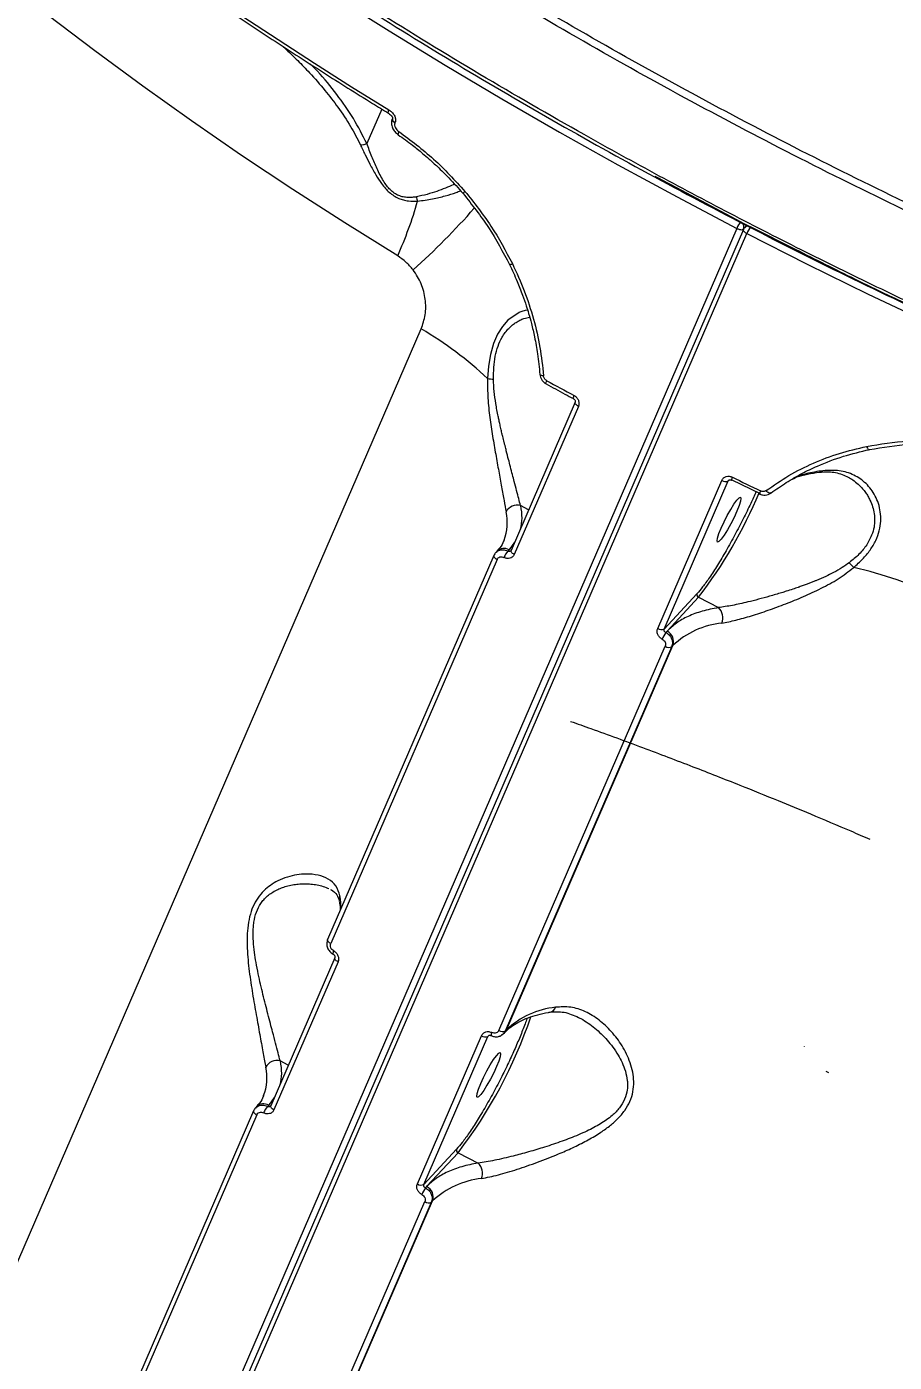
# Model space of a CAD drawing. Header units: millimetres. Extents: x -5873 to 5805, y -5301 to 4302.
# Drawn here: x -476.1 to -321.3, y 305.6 to 543.7 of the extents above; entities that cross this region are included whole.
import ezdxf

# ---------------------------------------------------------------- set-up
doc = ezdxf.new("R2010")
doc.units = ezdxf.units.MM
for name, color, linetype in [('DIKOM_ОБЪЕКТ', 7, 'Continuous'), ('DIKOM_РАЗМЕР_ЗОНА', 7, 'Continuous'), ('DIKOM_РАЗМЕР_ОБЪЕКТА', 7, 'Continuous')]:
    doc.layers.add(name, color=color, linetype=linetype)
doc.styles.add('style1', font='arial.ttf', dxfattribs={"width": 0.8})
doc.dimstyles.new('1-50', dxfattribs={"dimtxt": 300, "dimasz": 200, "dimexe": 100, "dimexo": 0, "dimgap": 100, "dimtad": 1, "dimtxsty": 'style1', "dimcen": 200, "dimclrd": 7, "dimclre": 7, "dimclrt": 7, "dimadec": 1, "dimazin": 2, "dimtfac": 1, "dimtmove": 0, "dimatfit": 2, "dimfxl": 0, "dimlwd": 25, "dimlwe": 18, "dimarcsym": 0})

# ---------------------------------------------------------------- blocks, each defined once
blk = doc.blocks.new('*D9')
at = {"layer": 'Defpoints', "color": 0, "transparency": 16777216}
for p in [(1338.11, 2802.44), (-4588.97, -1585.51), (-117.5, -1585.51)]:
    blk.add_point(p, dxfattribs=at)
at = {"layer": 'DIKOM_РАЗМЕР_ОБЪЕКТА', "color": 7, "lineweight": 18, "transparency": 16777216}
for p, q in [((1338.11, 2802.44), (-4688.97, 2802.44)), ((-117.5, -1585.51), (-4688.97, -1585.51))]:
    blk.add_line(p, q, dxfattribs=at)
at = {"layer": 'DIKOM_РАЗМЕР_ОБЪЕКТА', "color": 7, "lineweight": 25, "transparency": 16777216}
blk.add_line((-4588.97, 2602.44), (-4588.97, -1385.51), dxfattribs=at)
at = {"layer": 'DIKOM_РАЗМЕР_ОБЪЕКТА', "color": 7, "transparency": 16777216}
for points in [[(-4622.31, 2602.44), (-4555.64, 2602.44), (-4588.97, 2802.44)], [(-4622.31, -1385.51), (-4555.64, -1385.51), (-4588.97, -1585.51)]]:
    blk.add_solid(points, dxfattribs=at)
at = {"layer": 'DIKOM_РАЗМЕР_ОБЪЕКТА', "color": 7, "transparency": 16777216, "insert": (-4842.15, 460.98), "char_height": 300, "attachment_point": 5, "rotation": 90, "style": 'style1'}
blk.add_mtext('4400', dxfattribs=at)
blk = doc.blocks.new('*D10')
at = {"layer": 'Defpoints', "color": 0, "transparency": 16777216}
for p in [(4304.51, 1053.39), (-1538.59, -1332.39), (4304.51, -4224.84)]:
    blk.add_point(p, dxfattribs=at)
at = {"layer": 'DIKOM_РАЗМЕР_ОБЪЕКТА', "color": 7, "lineweight": 18, "transparency": 16777216}
for p, q in [((4304.51, 1053.39), (4304.51, -4324.84)), ((-1538.59, -1332.39), (-1538.59, -4324.84))]:
    blk.add_line(p, q, dxfattribs=at)
at = {"layer": 'DIKOM_РАЗМЕР_ОБЪЕКТА', "color": 7, "lineweight": 25, "transparency": 16777216}
blk.add_line((-1338.59, -4224.84), (4104.51, -4224.84), dxfattribs=at)
at = {"layer": 'DIKOM_РАЗМЕР_ОБЪЕКТА', "color": 7, "transparency": 16777216}
for points in [[(-1338.59, -4191.51), (-1338.59, -4258.18), (-1538.59, -4224.84)], [(4104.51, -4191.51), (4104.51, -4258.18), (4304.51, -4224.84)]]:
    blk.add_solid(points, dxfattribs=at)
at = {"layer": 'DIKOM_РАЗМЕР_ОБЪЕКТА', "color": 7, "transparency": 16777216, "insert": (1679.28, -3971.67), "char_height": 300, "attachment_point": 5, "style": 'style1'}
blk.add_mtext('5850', dxfattribs=at)
blk = doc.blocks.new('*D11')
at = {"layer": 'Defpoints', "color": 0, "transparency": 16777216}
for p in [(-510, 4302.44), (-5422.89, -3651.6), (284.83, -3651.6)]:
    blk.add_point(p, dxfattribs=at)
at = {"layer": 'DIKOM_РАЗМЕР_ЗОНА', "color": 7, "lineweight": 18, "transparency": 16777216}
for p, q in [((-510, 4302.44), (-5522.89, 4302.44)), ((284.83, -3651.6), (-5522.89, -3651.6))]:
    blk.add_line(p, q, dxfattribs=at)
at = {"layer": 'DIKOM_РАЗМЕР_ЗОНА', "color": 7, "lineweight": 25, "transparency": 16777216}
blk.add_line((-5422.89, 4102.44), (-5422.89, -3451.6), dxfattribs=at)
at = {"layer": 'DIKOM_РАЗМЕР_ЗОНА', "color": 7, "transparency": 16777216}
for points in [[(-5456.22, 4102.44), (-5389.56, 4102.44), (-5422.89, 4302.44)], [(-5456.22, -3451.6), (-5389.56, -3451.6), (-5422.89, -3651.6)]]:
    blk.add_solid(points, dxfattribs=at)
at = {"layer": 'DIKOM_РАЗМЕР_ЗОНА', "color": 7, "transparency": 16777216, "insert": (-5676.06, -474.49), "char_height": 300, "attachment_point": 5, "rotation": 90, "style": 'style1'}
blk.add_mtext('7950', dxfattribs=at)

msp = doc.modelspace()

# ---------------------------------------------------------------- linework, layer by layer
at = {"layer": 'DIKOM_ОБЪЕКТ', "color": 7, "linetype": 'Continuous', "lineweight": 15}
for p, q in [((-412.73, 529.047), (-415.401, 522.879)), ((-410.83, 527.311), (-410.861, 527.239)), ((-410.389, 526.581), (-410.358, 526.653)), ((-360.075, 514.966), (-363.964, 517.032)), ((-348.71, 508.929), (-360.075, 514.966)), ((-349.381, 507.769), (-522.35, 108.311)), ((-348.224, 507.593), (-521.193, 108.135)), ((-347.652, 508.294), (-348.04, 507.876)), ((-338.808, 503.949), (-346.949, 508.021)), ((-520.585, 107.401), (-347.616, 506.859)), ((-530.776, 200.964), (-405.696, 489.828)), ((-378.233, 476.747), (-389.668, 450.337)), ((-377.657, 476.03), (-389.093, 449.62)), ((-363.499, 436.425), (-352.063, 462.836)), ((-362.338, 436.323), (-350.902, 462.733)), ((-350.902, 462.733), (-350.741, 462.906)), ((-350.266, 462.937), (-345.245, 460.474)), ((-343.268, 460.585), (-343.454, 460.477)), ((-386.525, 457.597), (-387.973, 458.344)), ((-392.196, 450.171), (-392.402, 449.948)), ((-390.925, 452.163), (-391.001, 451.98)), ((-390.233, 450.226), (-390.015, 450.461)), ((-389.028, 451.815), (-390.015, 450.461)), ((-390.015, 450.461), (-389.264, 451.27)), ((-389.681, 450.298), (-389.715, 450.27)), ((-392.734, 449.44), (-422.396, 380.938)), ((-392.163, 448.725), (-421.825, 380.223)), ((-356.495, 442.62), (-362.338, 436.323)), ((-356.233, 441.98), (-361.841, 435.936)), ((-356.233, 441.98), (-352.667, 440.142)), ((-361.841, 435.936), (-362.059, 435.701)), ((-391.819, 364.754), (-362.157, 433.256)), ((-390.663, 364.654), (-361.001, 433.156)), ((-390.457, 364.876), (-360.795, 433.378)), ((-361.001, 433.156), (-360.795, 433.378)), ((-421.896, 389.889), (-421.722, 389.795)), ((-421.117, 377.708), (-432.553, 351.298)), ((-420.542, 376.991), (-431.977, 350.58)), ((-390.958, 364.201), (-390.752, 364.423)), ((-390.457, 364.876), (-390.663, 364.654)), ((-406.384, 337.386), (-394.948, 363.796)), ((-405.223, 337.284), (-393.787, 363.694)), ((-393.787, 363.694), (-393.626, 363.867)), ((-337.324, 361.817), (-337.309, 361.905)), ((-429.41, 358.558), (-430.858, 359.304)), ((-433.81, 353.124), (-433.886, 352.94)), ((-431.913, 352.776), (-432.9, 351.422)), ((-435.618, 350.401), (-465.28, 281.899)), ((-435.081, 351.131), (-435.287, 350.909)), ((-433.118, 351.187), (-432.9, 351.422)), ((-432.9, 351.422), (-432.149, 352.231)), ((-432.565, 351.259), (-432.6, 351.231)), ((-435.048, 349.686), (-464.71, 281.184)), ((-399.38, 343.581), (-405.223, 337.284)), ((-399.118, 342.941), (-404.726, 336.897)), ((-399.118, 342.941), (-395.552, 341.103)), ((-404.726, 336.897), (-404.944, 336.662)), ((-434.704, 265.715), (-405.042, 334.217)), ((-433.548, 265.615), (-403.886, 334.117)), ((-433.342, 265.836), (-403.68, 334.339)), ((-403.886, 334.117), (-403.68, 334.339))]:
    msp.add_line(p, q, dxfattribs=at)
at = {"layer": 'DIKOM_ОБЪЕКТ', "color": 7, "linetype": 'Continuous', "lineweight": 15, "flags": 128}
for points in [[(-462.608, 563.016), (-456.508, 558.633), (-450.319, 554.28), (-444.043, 549.959), (-437.683, 545.671), (-431.24, 541.418), (-424.718, 537.202), (-418.119, 533.024), (-411.445, 528.885)], [(-421.216, 549.192), (-411.401, 542.983), (-401.423, 536.862), (-391.29, 530.836), (-381.01, 524.908), (-370.593, 519.084), (-360.047, 513.37), (-349.381, 507.769)], [(-409.891, 502.84), (-419.345, 508.737), (-428.63, 514.721), (-437.738, 520.785), (-446.66, 526.925), (-455.388, 533.134), (-463.914, 539.406), (-472.229, 545.735)], [(-411.512, 528.287), (-411.543, 528.313), (-411.567, 528.377), (-411.568, 528.47), (-411.548, 528.589), (-411.507, 528.729), (-411.445, 528.885)], [(-410.389, 526.581), (-410.602, 526.733), (-410.762, 526.893), (-410.855, 527.049), (-410.875, 527.189), (-410.86, 527.241)], [(-410.826, 527.319), (-410.844, 527.261), (-410.824, 527.121), (-410.731, 526.965), (-410.571, 526.805), (-410.358, 526.653)], [(-409.687, 525.028), (-409.755, 524.885), (-409.806, 524.756), (-409.837, 524.646), (-409.847, 524.559), (-409.836, 524.497), (-409.809, 524.465)], [(-348.017, 507.132), (-348.09, 507.206), (-348.15, 507.279), (-348.195, 507.351), (-348.225, 507.421), (-348.239, 507.487), (-348.238, 507.547), (-348.224, 507.593)], [(-347.616, 506.859), (-336.822, 501.396), (-325.927, 496.057), (-314.941, 490.847), (-303.873, 485.769), (-292.733, 480.828), (-281.529, 476.029), (-270.272, 471.374), (-258.97, 466.868), (-247.633, 462.516), (-236.271, 458.32), (-224.893, 454.284)], [(-386.713, 493.163), (-387.161, 493.117), (-387.752, 492.957), (-388.12, 492.815), (-388.215, 492.774), (-388.24, 492.763), (-388.246, 492.76), (-388.248, 492.759), (-388.249, 492.759), (-388.249, 492.758), (-388.249, 492.758), (-388.249, 492.758), (-388.249, 492.758), (-388.249, 492.758), (-388.249, 492.758), (-390.22, 491.387), (-391.188, 490.289), (-392.068, 488.895), (-392.803, 487.208), (-393.344, 485.278), (-393.683, 483.172), (-393.849, 480.98)], [(-383.879, 481.482), (-384.049, 481.496), (-384.199, 481.521), (-384.325, 481.556), (-384.422, 481.6), (-384.487, 481.65), (-384.516, 481.706), (-384.518, 481.716)], [(-383.42, 480.04), (-383.441, 480.06), (-383.451, 480.115), (-383.441, 480.202), (-383.412, 480.316), (-383.365, 480.453), (-383.302, 480.608)], [(-383.404, 480.037), (-383.412, 480.038), (-383.42, 480.04)], [(-383.302, 480.608), (-382.694, 480.277), (-382.086, 479.946), (-381.477, 479.615), (-380.868, 479.285), (-380.259, 478.956), (-379.649, 478.626), (-379.038, 478.297), (-378.427, 477.969)], [(-377.657, 476.03), (-377.816, 476.125), (-377.957, 476.228), (-378.075, 476.335), (-378.165, 476.443), (-378.223, 476.548), (-378.248, 476.645), (-378.239, 476.731), (-378.233, 476.747)], [(-326.222, 468.888), (-326.163, 468.724), (-326.097, 468.579), (-326.028, 468.458), (-325.957, 468.366), (-325.887, 468.306), (-325.821, 468.281), (-325.76, 468.291), (-325.708, 468.335)], [(-350.186, 463.41), (-350.251, 463.255), (-350.302, 463.121), (-350.338, 463.011), (-350.358, 462.929), (-350.36, 462.88), (-350.345, 462.865), (-350.313, 462.884), (-350.266, 462.937)], [(-350.186, 463.41), (-349.558, 463.099), (-348.93, 462.79), (-348.302, 462.481), (-347.673, 462.172), (-347.043, 461.863), (-346.414, 461.555), (-345.784, 461.248), (-345.154, 460.941)], [(-349.374, 457.337), (-349.884, 456.229), (-350.466, 455.089), (-351.074, 454.008), (-351.657, 453.075), (-352.169, 452.364), (-352.568, 451.934), (-352.822, 451.819), (-352.911, 452.029), (-352.826, 452.546), (-352.575, 453.329), (-352.179, 454.314), (-351.669, 455.421), (-351.087, 456.562), (-350.48, 457.642), (-349.896, 458.576), (-349.385, 459.286), (-348.985, 459.717), (-348.731, 459.832), (-348.643, 459.622), (-348.727, 459.105), (-348.978, 458.322), (-349.374, 457.337)], [(-343.268, 460.585), (-343.335, 460.538), (-343.422, 460.521), (-343.526, 460.534), (-343.643, 460.577), (-343.77, 460.648), (-343.9, 460.746), (-344.031, 460.865), (-344.156, 461.003)], [(-389.093, 449.62), (-389.252, 449.714), (-389.393, 449.817), (-389.511, 449.925), (-389.6, 450.033), (-389.659, 450.137), (-389.684, 450.235), (-389.674, 450.321), (-389.668, 450.337)], [(-392.734, 449.44), (-392.74, 449.424), (-392.749, 449.338), (-392.725, 449.241), (-392.667, 449.137), (-392.578, 449.03), (-392.462, 448.923), (-392.322, 448.82), (-392.163, 448.725)], [(-421.825, 380.223), (-421.984, 380.318), (-422.124, 380.421), (-422.24, 380.528), (-422.329, 380.635), (-422.386, 380.739), (-422.411, 380.836), (-422.402, 380.922), (-422.396, 380.938)], [(-420.542, 376.991), (-420.701, 377.086), (-420.842, 377.188), (-420.96, 377.296), (-421.049, 377.404), (-421.108, 377.509), (-421.133, 377.606), (-421.123, 377.692), (-421.117, 377.708)], [(-390.457, 364.876), (-390.631, 364.571), (-390.752, 364.423)], [(-392.259, 358.298), (-392.769, 357.19), (-393.351, 356.05), (-393.959, 354.969), (-394.542, 354.036), (-395.054, 353.325), (-395.453, 352.895), (-395.707, 352.78), (-395.795, 352.989), (-395.711, 353.507), (-395.46, 354.29), (-395.064, 355.275), (-394.554, 356.382), (-393.972, 357.523), (-393.365, 358.603), (-392.781, 359.537), (-392.269, 360.247), (-391.87, 360.677), (-391.616, 360.792), (-391.528, 360.583), (-391.612, 360.066), (-391.863, 359.283), (-392.259, 358.298)], [(-435.618, 350.401), (-435.624, 350.385), (-435.634, 350.299), (-435.609, 350.202), (-435.552, 350.098), (-435.463, 349.991), (-435.347, 349.884), (-435.206, 349.781), (-435.048, 349.686)], [(-431.977, 350.58), (-432.137, 350.675), (-432.278, 350.778), (-432.396, 350.885), (-432.485, 350.993), (-432.544, 351.098), (-432.569, 351.195), (-432.559, 351.282), (-432.553, 351.298)]]:
    msp.add_lwpolyline(points, dxfattribs=at)
at = {"layer": 'DIKOM_ОБЪЕКТ', "color": 7, "linetype": 'Continuous', "lineweight": 15}
for centre, radius, start, end in [((-482.64, 534.857), 79.483, 336.24563, 343.75597), ((-403.701, 513.768), 2.868, 187.60523, 203.52713), ((-397.048, 513.202), 1.414, 126.40738, 147.0593), ((-495.902, 599.356), 132.96, 311.88283, 318.55793), ((-344.752, 505.864), 5.006, 142.24987, 157.63766), ((-348.357, 509.747), 2.228, 242.61862, 255.96109), ((-348.605, 508.317), 0.787, 248.22032, 302.07126), ((-349.1, 508.006), 0.98, 338.68627, 43.99742), ((-347.425, 507.288), 0.851, 83.9379, 136.35973), ((-342.837, 504.889), 5.169, 142.70167, 157.59792), ((-346.794, 508.496), 1.832, 228.1197, 243.32289), ((-389.92, 502.253), 0.918, 268.40265, 302.11553), ((-439.469, 432.253), 66.75, 46.88653, 59.60408), ((-392.169, 492.743), 11.882, 261.87037, 266.93409), ((-377.832, 477.54), 0.734, 144.23551, 190.5957), ((-334.733, 465.393), 1.106, 277.81739, 310.73636), ((-351.393, 463.8), 1.175, 235.20283, 294.70844), ((-420.747, 491.858), 81.546, 322.29105, 337.48843), ((-344.123, 460.319), 1.204, 148.88589, 176.12904), ((-388.596, 456.259), 2.176, 73.35476, 153.62531), ((-399.166, 455.325), 8.827, 339.00588, 12.43085), ((-390.914, 448.873), 1.824, 60.49145, 134.67102), ((-387.131, 447.533), 4.108, 139.03541, 157.83775), ((-323.056, 453.253), 8.084, 219.11129, 227.35362), ((-348.386, 362.968), 86.644, 66.07357, 76.75372), ((-356.013, 442.444), 0.513, 159.87086, 244.57579), ((-354.351, 438.323), 2.478, 337.70643, 47.2033), ((-362.829, 437.39), 1.175, 235.21293, 294.69834), ((-362.722, 434.083), 2.052, 339.90229, 64.57554), ((-350.46, 422.364), 15.104, 96.07453, 133.18136), ((-356.478, 431.932), 6.735, 145.96413, 157.37068), ((-361.491, 434.219), 1.171, 235.35496, 294.76873), ((-418.796, 388.098), 1.545, 156.11138, 189.9404), ((-430.175, 386.737), 10.162, 358.27727, 11.26941), ((-420.718, 378.502), 0.733, 144.24582, 190.688), ((-466.664, 394.769), 85.138, 322.50116, 341.09818), ((-380.121, 353.861), 15.105, 96.07587, 133.18066), ((-383.004, 369.353), 1.368, 282.58048, 339.81388), ((-391.153, 365.717), 1.171, 235.34931, 294.77437), ((-394.278, 364.762), 1.175, 235.21673, 294.69455), ((-392.153, 363.798), 1.082, 148.05591, 178.49485), ((-442.041, 356.285), 8.818, 338.98828, 12.44845), ((-431.481, 357.219), 2.176, 73.35742, 153.62265), ((-384.962, 234.019), 133.714, 67.11065, 67.33425), ((-433.798, 349.834), 1.824, 60.49767, 134.66644), ((-430.017, 348.494), 4.106, 139.03096, 157.8422), ((-398.898, 343.405), 0.513, 159.90446, 244.58253), ((-397.236, 339.284), 2.478, 337.70614, 47.20411), ((-393.344, 323.325), 15.104, 96.07519, 133.18134), ((-405.714, 338.351), 1.175, 235.21267, 294.70067), ((-399.367, 332.895), 6.73, 145.95992, 157.37489), ((-405.607, 335.044), 2.052, 339.90248, 64.57442), ((-404.376, 335.18), 1.17, 235.34816, 294.78139)]:
    msp.add_arc(centre, radius, start, end, dxfattribs=at)
for points, knots in [([(-552.729, 816.307), (-552.678, 813.628), (-552.577, 808.281), (-551.525, 799.991), (-549.826, 791.548), (-547.429, 782.95), (-544.63, 774.983), (-541.63, 767.705), (-538.606, 761.162), (-535.245, 754.586), (-531.559, 747.985), (-527.555, 741.367), (-523.243, 734.74), (-517.31, 726.209), (-509.402, 715.783), (-499.095, 703.498), (-487.945, 691.35), (-477.697, 681.058), (-468.763, 672.601), (-461.42, 665.931), (-453.877, 659.342), (-446.146, 652.84), (-438.239, 646.43), (-430.17, 640.117), (-421.211, 633.347), (-411.317, 626.152), (-400.447, 618.572), (-389.4, 611.178), (-378.199, 603.975), (-366.867, 596.972), (-355.209, 590.043), (-343.231, 583.203), (-330.94, 576.464), (-318.578, 569.957), (-306.167, 563.685), (-293.728, 557.652), (-280.184, 551.351), (-265.523, 544.848), (-249.747, 538.222), (-234.003, 531.972), (-218.325, 526.101), (-201.209, 520.071), (-182.654, 513.998), (-162.698, 508.041), (-142.898, 502.65), (-129.861, 499.574), (-123.356, 498.039)], [0, 0, 0, 0, 0.0251762, 0.0502458, 0.075209, 0.100066, 0.1248168, 0.1429873, 0.1610637, 0.1790464, 0.1969351, 0.21473, 0.2324311, 0.2500385, 0.282696, 0.3149379, 0.3467641, 0.378175, 0.3959391, 0.4135675, 0.4310605, 0.4484175, 0.4656393, 0.4827253, 0.4996757, 0.521074, 0.5422609, 0.5632357, 0.5839992, 0.604551, 0.6248908, 0.6461777, 0.667264, 0.6881494, 0.7088342, 0.7293182, 0.7496015, 0.775048, 0.8002653, 0.8252535, 0.8500122, 0.8745413, 0.9060952, 0.9375231, 0.9688251, 1, 1, 1, 1]), ([(-80.348, 419.561), (-86.741, 420.587), (-99.54, 422.642), (-119.169, 426.506), (-139.07, 430.937), (-159.223, 435.983), (-179.566, 441.617), (-200.046, 447.832), (-220.607, 454.611), (-241.192, 461.94), (-261.745, 469.801), (-279.901, 477.23), (-295.699, 484.051), (-309.214, 490.134), (-322.753, 496.483), (-336.293, 503.094), (-349.813, 509.966), (-363.29, 517.096), (-378.517, 525.478), (-395.395, 535.227), (-413.763, 546.45), (-431.808, 558.125), (-449.452, 570.227), (-462.791, 579.945), (-472.168, 587.066), (-477.827, 591.457), (-483.412, 595.888), (-488.919, 600.355), (-494.345, 604.858), (-499.688, 609.396), (-508.034, 616.655), (-519.086, 626.717), (-531.906, 639.249), (-543.59, 651.536), (-554.175, 663.538), (-563.98, 675.614), (-572.956, 687.732), (-581.055, 699.857), (-588.227, 711.953), (-594.428, 723.983), (-599.611, 735.909), (-603.734, 747.69), (-606.757, 759.285), (-608.641, 770.652), (-609.356, 781.751), (-608.842, 792.526), (-607.182, 802.981), (-605.022, 809.562), (-603.938, 812.866)], [0, 0, 0, 0, 0.0248238, 0.0496902, 0.074599, 0.0995503, 0.1245438, 0.1495799, 0.1746583, 0.199779, 0.2249423, 0.2501482, 0.2668665, 0.2837595, 0.3008272, 0.3180693, 0.3354862, 0.3530774, 0.3708432, 0.396007, 0.4215132, 0.4473613, 0.4735514, 0.5000836, 0.5092169, 0.5183856, 0.5275897, 0.5368291, 0.5461039, 0.555414, 0.5647593, 0.5906386, 0.6167852, 0.6407872, 0.66501, 0.6894536, 0.714118, 0.7390032, 0.7641093, 0.7894361, 0.8149838, 0.8407522, 0.8667415, 0.8929516, 0.9193825, 0.9460342, 0.9729067, 1, 1, 1, 1]), ([(-604.271, 811.75), (-604.502, 811.099), (-605.016, 809.652), (-605.682, 807.484), (-606.274, 805.377), (-606.724, 803.599), (-607.075, 802.094), (-607.727, 799.067), (-608.489, 794.53), (-609.082, 788.328), (-609.32, 780.59), (-608.783, 770.969), (-606.976, 759.67), (-604.124, 748.413), (-600.356, 737.263), (-595.592, 725.888), (-589.846, 714.327), (-583.133, 702.603), (-575.473, 690.745), (-566.879, 678.78), (-557.371, 666.733), (-546.978, 654.641), (-535.727, 642.539), (-523.659, 630.466), (-510.795, 618.444), (-497.169, 606.503), (-482.811, 594.67), (-467.754, 582.974), (-452.045, 571.452), (-435.731, 560.136), (-418.859, 549.06), (-401.464, 538.245), (-383.587, 527.718), (-365.264, 517.499), (-346.555, 507.623), (-327.51, 498.118), (-308.194, 489.013), (-288.642, 480.326), (-268.905, 472.078), (-249.025, 464.288), (-229.051, 456.975), (-209.046, 450.164), (-189.513, 444.013), (-170.503, 438.498), (-152.04, 433.589), (-137.142, 429.995), (-125.767, 427.454), (-118.054, 425.816), (-112.104, 424.616), (-107.601, 423.741), (-103.998, 423.056), (-99.491, 422.226), (-94.049, 421.265), (-87.691, 420.194), (-83.179, 419.494), (-80.769, 419.12)], [0, 0, 0, 0, 0.0053871, 0.0119681, 0.0176278, 0.0223518, 0.0261451, 0.0295439, 0.0461597, 0.0612306, 0.076301, 0.1032087, 0.1301147, 0.1545746, 0.1790797, 0.203558, 0.228013, 0.2524671, 0.2769202, 0.301372, 0.3258303, 0.350339, 0.374794, 0.399243, 0.423692, 0.4481403, 0.4725883, 0.4970624, 0.5215512, 0.5459988, 0.5704451, 0.5948919, 0.619338, 0.6437922, 0.6682944, 0.6927453, 0.7171915, 0.7416371, 0.7660834, 0.7905292, 0.8150045, 0.8394912, 0.8639377, 0.8867545, 0.9095718, 0.932389, 0.9424293, 0.9524041, 0.9615748, 0.9650633, 0.9695977, 0.9753659, 0.9823703, 0.9905855, 1, 1, 1, 1]), ([(-462.608, 562.389), (-460.687, 560.995), (-456.093, 557.662), (-448.642, 552.45), (-440.29, 546.749), (-431.794, 541.111), (-423.155, 535.545), (-416.39, 531.273), (-412.464, 528.883), (-411.505, 528.299)], [0, 0, 0, 0, 0.1189808, 0.2846456, 0.4502483, 0.6157795, 0.7812226, 0.9465568, 1, 1, 1, 1]), ([(-311.247, 507.092), (-317.766, 510.21), (-330.901, 516.493), (-350.341, 526.51), (-369.732, 537.008), (-382.353, 544.365), (-388.71, 548.07)], [0, 0, 0, 0, 0.2444823, 0.4926435, 0.7444823, 1, 1, 1, 1]), ([(-310.669, 508.26), (-317.329, 511.447), (-330.629, 517.811), (-350.15, 527.887), (-369.337, 538.288), (-381.745, 545.524), (-387.958, 549.147)], [0, 0, 0, 0, 0.2503513, 0.5000025, 0.7496509, 1, 1, 1, 1]), ([(-430.419, 540.252), (-430.303, 540.148), (-429.37, 539.316), (-427.76, 537.74), (-425.332, 535.236), (-422.919, 532.481), (-420.462, 529.295), (-418.298, 526.074), (-417.114, 523.77), (-416.549, 522.671)], [0, 0, 0, 0, 0.020421, 0.1630898, 0.2955544, 0.4794951, 0.6477016, 0.8320898, 1, 1, 1, 1]), ([(-415.407, 522.873), (-416.164, 524.379), (-417.697, 527.428), (-420.747, 531.693), (-423.336, 534.951), (-425.066, 536.649), (-425.506, 537.081)], [0, 0, 0, 0, 0.2929543, 0.5933636, 0.8966222, 1, 1, 1, 1]), ([(-411.445, 528.885), (-411.265, 528.756), (-410.903, 528.499), (-410.551, 528.031), (-410.358, 527.616), (-410.275, 527.284), (-410.26, 526.95), (-410.326, 526.751), (-410.358, 526.653)], [0, 0, 0, 0, 0.2496775, 0.4988682, 0.6277052, 0.7494701, 0.8768478, 1, 1, 1, 1]), ([(-411.514, 528.288), (-411.391, 528.203), (-411.16, 528.045), (-410.944, 527.787), (-410.841, 527.591), (-410.807, 527.477), (-410.803, 527.383), (-410.821, 527.335), (-410.829, 527.313)], [0, 0, 0, 0, 0.3498841, 0.6572223, 0.7819539, 0.8786055, 0.9457367, 1, 1, 1, 1]), ([(-410.86, 527.241), (-410.902, 527.122), (-410.987, 526.88), (-411.016, 526.352), (-410.857, 525.69), (-410.428, 524.975), (-410.019, 524.638), (-409.81, 524.465)], [0, 0, 0, 0, 0.1239768, 0.2503787, 0.4982916, 0.7432404, 1, 1, 1, 1]), ([(-410.389, 526.581), (-410.411, 526.515), (-410.456, 526.379), (-410.445, 526.074), (-410.315, 525.701), (-410.044, 525.312), (-409.806, 525.123), (-409.687, 525.028)], [0, 0, 0, 0, 0.1226545, 0.2511742, 0.5008262, 0.7502393, 1, 1, 1, 1]), ([(-409.81, 524.465), (-408.952, 523.853), (-407.472, 522.794), (-405.646, 521.313), (-404.164, 520.039), (-402.59, 518.598), (-400.538, 516.58), (-399.068, 514.915), (-398.235, 513.971)], [0, 0, 0, 0, 0.2047572, 0.3536889, 0.4526211, 0.5794963, 0.7615623, 1, 1, 1, 1]), ([(-409.687, 525.028), (-407.569, 523.456), (-403.333, 520.314), (-399.702, 516.331), (-397.887, 514.34)], [0, 0, 0, 0, 0.5000009, 1, 1, 1, 1]), ([(-416.549, 522.671), (-416.376, 522.675), (-416.03, 522.682), (-415.615, 522.809), (-415.407, 522.873)], [0, 0, 0, 0, 0.4999333, 1, 1, 1, 1]), ([(-416.549, 522.671), (-416.266, 522.073), (-415.724, 520.927), (-414.826, 519.124), (-413.885, 517.393), (-412.949, 515.944), (-412.118, 514.912), (-411.386, 514.171), (-410.586, 513.557), (-409.731, 513.097), (-408.851, 512.797), (-407.691, 512.58), (-406.87, 512.606), (-406.33, 512.623)], [0, 0, 0, 0, 0.1304954, 0.2497664, 0.3846657, 0.4986221, 0.564026, 0.6239312, 0.6867591, 0.7491346, 0.8092844, 0.874637, 1, 1, 1, 1]), ([(-415.401, 522.879), (-415.402, 522.878), (-415.403, 522.876), (-415.405, 522.874), (-415.406, 522.873), (-415.407, 522.873)], [0, 0, 0, 0, 0.539557, 0.775402, 1, 1, 1, 1]), ([(-406.543, 513.388), (-406.803, 513.349), (-407.293, 513.275), (-408.084, 513.254), (-408.878, 513.341), (-409.71, 513.588), (-410.513, 514.026), (-411.241, 514.643), (-411.882, 515.389), (-412.721, 516.621), (-413.601, 518.375), (-414.543, 520.623), (-415.104, 522.097), (-415.401, 522.879)], [0, 0, 0, 0, 0.0665716, 0.125486, 0.191623, 0.250929, 0.3132653, 0.3768343, 0.4357053, 0.5020352, 0.6648092, 0.8223181, 1, 1, 1, 1]), ([(-275.902, 475.186), (-278.092, 476.077), (-287.013, 479.704), (-302.49, 486.546), (-322.304, 495.694), (-341.833, 505.351), (-355.746, 512.484), (-363, 516.499), (-363.964, 517.032)], [0, 0, 0, 0, 0.0724721, 0.2951227, 0.5176276, 0.7412043, 0.96562, 1, 1, 1, 1]), ([(-399.75, 515.674), (-399.831, 515.634), (-400.319, 515.392), (-401.357, 514.95), (-402.904, 514.367), (-404.61, 513.804), (-405.898, 513.527), (-406.543, 513.388)], [0, 0, 0, 0, 0.0475907, 0.2863862, 0.524157, 0.7614291, 1, 1, 1, 1]), ([(-406.33, 512.623), (-405.429, 512.741), (-403.636, 512.976), (-401.4, 513.558), (-399.669, 514.053), (-398.947, 514.371), (-398.698, 514.481)], [0, 0, 0, 0, 0.2846858, 0.5669416, 0.8500961, 1, 1, 1, 1]), ([(-398.235, 513.971), (-396.652, 511.991), (-393.487, 508.033), (-391.126, 503.567), (-389.946, 501.335)], [0, 0, 0, 0, 0.500065, 1, 1, 1, 1]), ([(-397.887, 514.34), (-396.274, 512.325), (-393.046, 508.296), (-390.637, 503.749), (-389.432, 501.475)], [0, 0, 0, 0, 0.5000051, 1, 1, 1, 1]), ([(-348.035, 507.87), (-348.101, 507.799), (-348.179, 507.715), (-348.214, 507.608), (-348.22, 507.591)], [0, 0, 0, 0, 0.8450859, 1, 1, 1, 1]), ([(-407.136, 500.365), (-407.546, 500.845), (-408.366, 501.805), (-409.382, 502.494), (-409.891, 502.84)], [0, 0, 0, 0, 0.4987994, 1, 1, 1, 1]), ([(-297.625, 484.503), (-301.422, 486.181), (-311.717, 490.728), (-325.468, 497.226), (-335.287, 502.175), (-338.808, 503.949)], [0, 0, 0, 0, 0.2726922, 0.7392316, 1, 1, 1, 1]), ([(-405.696, 489.828), (-405.412, 490.659), (-404.845, 492.322), (-404.871, 495.114), (-405.544, 497.928), (-406.605, 499.552), (-407.136, 500.365)], [0, 0, 0, 0, 0.2497498, 0.4995726, 0.7493069, 1, 1, 1, 1]), ([(-389.946, 501.335), (-389.477, 500.333), (-388.631, 498.526), (-387.671, 496.054), (-387.008, 494.136), (-386.487, 492.456), (-385.972, 490.607), (-385.41, 488.209), (-384.851, 485.173), (-384.635, 482.939), (-384.518, 481.715)], [0, 0, 0, 0, 0.15907, 0.2869533, 0.3834654, 0.4537982, 0.5435488, 0.6641652, 0.8159821, 1, 1, 1, 1]), ([(-389.432, 501.475), (-388.693, 499.861), (-387.215, 496.633), (-385.602, 491.623), (-384.412, 486.557), (-384.057, 483.173), (-383.879, 481.482)], [0, 0, 0, 0, 0.2507148, 0.5013218, 0.7506711, 1, 1, 1, 1]), ([(-392.804, 480.878), (-392.796, 481.576), (-392.778, 482.971), (-392.518, 484.98), (-392.024, 486.821), (-391.375, 488.213), (-390.699, 489.227), (-390.064, 489.966), (-389.413, 490.558), (-388.747, 491.034), (-388.067, 491.413), (-387.428, 491.67), (-386.846, 491.833), (-386.513, 491.881), (-386.344, 491.905)], [0, 0, 0, 0, 0.1106747, 0.2214812, 0.331964, 0.4426539, 0.5153787, 0.5890275, 0.6644234, 0.7321143, 0.8055967, 0.8849874, 0.9418411, 1, 1, 1, 1]), ([(-384.518, 481.715), (-384.492, 481.546), (-384.44, 481.208), (-384.198, 480.735), (-383.859, 480.322), (-383.567, 480.134), (-383.421, 480.04)], [0, 0, 0, 0, 0.2505665, 0.5007729, 0.7505113, 1, 1, 1, 1]), ([(-383.302, 480.608), (-383.379, 480.657), (-383.533, 480.756), (-383.711, 480.972), (-383.839, 481.218), (-383.866, 481.394), (-383.879, 481.482)], [0, 0, 0, 0, 0.2510196, 0.500386, 0.7503154, 1, 1, 1, 1]), ([(-393.849, 480.98), (-393.856, 479.813), (-393.871, 477.48), (-393.467, 474.021), (-392.968, 470.668), (-392.411, 467.453), (-391.86, 464.407), (-391.35, 461.621), (-390.9, 459.125), (-390.664, 457.859), (-390.546, 457.225)], [0, 0, 0, 0, 0.1255214, 0.2508045, 0.3751262, 0.500352, 0.625271, 0.7505262, 0.875166, 1, 1, 1, 1]), ([(-387.973, 458.344), (-388.079, 458.739), (-388.291, 459.534), (-388.667, 460.984), (-389.045, 462.438), (-389.419, 463.875), (-389.762, 465.194), (-390.131, 466.613), (-390.415, 467.718), (-390.626, 468.55), (-390.752, 469.049), (-390.929, 469.758), (-391.088, 470.409), (-391.207, 470.902), (-391.303, 471.301), (-391.443, 471.893), (-391.632, 472.723), (-391.808, 473.523), (-392.072, 474.771), (-392.389, 476.468), (-392.716, 478.684), (-392.775, 480.141), (-392.804, 480.878)], [0, 0, 0, 0, 0.0822724, 0.1650616, 0.2495166, 0.3099095, 0.3747588, 0.4330553, 0.4996556, 0.5177704, 0.538695, 0.5624274, 0.6062496, 0.6187124, 0.6225822, 0.6546886, 0.6901741, 0.7216987, 0.7492617, 0.8365955, 0.9173545, 1, 1, 1, 1]), ([(-383.413, 480.052), (-382.293, 479.433), (-380.683, 478.543), (-379.048, 477.676), (-378.549, 477.412)], [0, 0, 0, 0, 0.6951875, 1, 1, 1, 1]), ([(-378.553, 477.405), (-378.487, 477.361), (-378.357, 477.275), (-378.239, 477.082), (-378.192, 476.879), (-378.227, 476.765), (-378.245, 476.708)], [0, 0, 0, 0, 0.2599606, 0.512346, 0.7587004, 1, 1, 1, 1]), ([(-378.427, 477.969), (-378.264, 477.858), (-377.938, 477.638), (-377.63, 477.12), (-377.505, 476.549), (-377.606, 476.203), (-377.657, 476.03)], [0, 0, 0, 0, 0.2505888, 0.500241, 0.7500161, 1, 1, 1, 1]), ([(-326.222, 468.888), (-323.797, 469.291), (-318.949, 470.095), (-313.902, 469.859), (-311.379, 469.741)], [0, 0, 0, 0, 0.4999979, 1, 1, 1, 1]), ([(-325.708, 468.335), (-323.336, 468.732), (-318.591, 469.525), (-313.653, 469.299), (-311.183, 469.185)], [0, 0, 0, 0, 0.5000014, 1, 1, 1, 1]), ([(-344.156, 461.003), (-342.826, 461.926), (-340.164, 463.771), (-335.757, 465.956), (-331.124, 467.736), (-327.856, 468.504), (-326.222, 468.888)], [0, 0, 0, 0, 0.2506391, 0.5013225, 0.7506024, 1, 1, 1, 1]), ([(-343.268, 460.585), (-342.376, 461.218), (-340.622, 462.463), (-337.845, 464.05), (-334.48, 465.675), (-330.477, 467.206), (-327.277, 467.964), (-325.708, 468.335)], [0, 0, 0, 0, 0.173126, 0.340257, 0.501383, 0.7555289, 1, 1, 1, 1]), ([(-334.011, 464.555), (-335.013, 464.408), (-336.829, 464.141), (-338.293, 463.608), (-338.949, 463.369)], [0, 0, 0, 0, 0.5520667, 1, 1, 1, 1]), ([(-334.593, 464.296), (-333.729, 464.352), (-332.006, 464.464), (-330.5, 463.853), (-329.75, 463.549)], [0, 0, 0, 0, 0.5014149, 1, 1, 1, 1]), ([(-328.532, 447.307), (-327.989, 447.794), (-326.904, 448.767), (-325.563, 450.383), (-324.543, 452.093), (-323.911, 453.851), (-323.66, 455.577), (-323.765, 457.749), (-324.566, 460.146), (-326.239, 462.368), (-328.442, 463.877), (-331.033, 464.702), (-333.019, 464.604), (-334.011, 464.555)], [0, 0, 0, 0, 0.0636301, 0.127188, 0.1905719, 0.2535806, 0.3167327, 0.3794377, 0.5039811, 0.6283938, 0.7519496, 0.8760956, 1, 1, 1, 1]), ([(-352.063, 462.836), (-351.972, 462.988), (-351.791, 463.293), (-351.303, 463.548), (-350.737, 463.614), (-350.37, 463.478), (-350.186, 463.41)], [0, 0, 0, 0, 0.250523, 0.5001614, 0.7499572, 1, 1, 1, 1]), ([(-350.816, 462.858), (-350.791, 462.878), (-350.739, 462.917), (-350.628, 462.938), (-350.496, 462.928), (-350.4, 462.887), (-350.35, 462.865)], [0, 0, 0, 0, 0.2368913, 0.4802752, 0.7329642, 1, 1, 1, 1]), ([(-339.722, 462.923), (-339.382, 463.104), (-338.091, 463.791), (-336.077, 464.082), (-334.593, 464.296)], [0, 0, 0, 0, 0.2629327, 1, 1, 1, 1]), ([(-329.758, 463.536), (-329.677, 463.499), (-329.296, 463.328), (-328.605, 462.867), (-327.739, 462.189), (-326.998, 461.423), (-326.43, 460.701), (-325.99, 460.022), (-325.539, 459.176), (-325.136, 458.15), (-324.839, 456.859), (-324.764, 455.528), (-324.961, 453.644), (-325.696, 452.271), (-326.192, 451.344)], [0, 0, 0, 0, 0.0207391, 0.0970779, 0.1933887, 0.2770883, 0.3418346, 0.4021251, 0.4579751, 0.5530574, 0.6390061, 0.7331589, 0.820042, 1, 1, 1, 1]), ([(-345.959, 460.824), (-346.27, 460.125), (-346.968, 458.552), (-348.251, 455.921), (-349.735, 453.059), (-351.298, 450.249), (-352.839, 447.672), (-354.26, 445.49), (-355.507, 443.754), (-356.172, 442.991), (-356.495, 442.62)], [0, 0, 0, 0, 0.100758, 0.2264568, 0.3573795, 0.4910813, 0.6247851, 0.7557087, 0.8814075, 1, 1, 1, 1]), ([(-345.324, 460.4), (-345.16, 460.334), (-344.83, 460.203), (-344.299, 460.175), (-343.782, 460.27), (-343.491, 460.446), (-343.345, 460.534)], [0, 0, 0, 0, 0.2465022, 0.4955681, 0.7466642, 1, 1, 1, 1]), ([(-344.156, 461.003), (-344.228, 460.959), (-344.371, 460.871), (-344.63, 460.824), (-344.899, 460.837), (-345.069, 460.906), (-345.154, 460.941)], [0, 0, 0, 0, 0.2508864, 0.5004354, 0.7500175, 1, 1, 1, 1]), ([(-387.973, 458.344), (-387.863, 457.582), (-387.649, 456.094), (-387.906, 454.767), (-388.031, 454.119)], [0, 0, 0, 0, 0.5116641, 1, 1, 1, 1]), ([(-392.306, 450.043), (-392.214, 450.117), (-392.026, 450.266), (-391.622, 450.432), (-391.166, 450.487), (-390.667, 450.419), (-390.385, 450.294), (-390.233, 450.226)], [0, 0, 0, 0, 0.1678147, 0.3408745, 0.605863, 0.7869252, 1, 1, 1, 1]), ([(-390.951, 452.129), (-390.963, 452.09), (-391.108, 451.612), (-391.503, 450.965), (-392.031, 450.39), (-392.225, 450.179)], [0, 0, 0, 0, 0.0530365, 0.6533936, 1, 1, 1, 1]), ([(-389.631, 450.393), (-389.66, 450.344), (-389.704, 450.268), (-389.799, 450.203), (-389.9, 450.162), (-390.016, 450.153), (-390.136, 450.177), (-390.2, 450.209), (-390.233, 450.226)], [0, 0, 0, 0, 0.2444104, 0.3709409, 0.5001128, 0.719828, 0.8524848, 1, 1, 1, 1]), ([(-326.192, 451.344), (-326.632, 450.767), (-327.513, 449.613), (-328.723, 448.64), (-329.328, 448.154)], [0, 0, 0, 0, 0.4995866, 1, 1, 1, 1]), ([(-392.36, 449.993), (-392.439, 449.904), (-392.597, 449.727), (-392.696, 449.509), (-392.746, 449.401)], [0, 0, 0, 0, 0.5004951, 1, 1, 1, 1]), ([(-392.163, 448.725), (-392.103, 448.827), (-391.982, 449.029), (-391.663, 449.194), (-391.293, 449.229), (-391.055, 449.131), (-390.936, 449.083)], [0, 0, 0, 0, 0.250761, 0.5001122, 0.7499427, 1, 1, 1, 1]), ([(-389.093, 449.62), (-389.183, 449.467), (-389.363, 449.163), (-389.844, 448.917), (-390.399, 448.863), (-390.757, 449.009), (-390.936, 449.083)], [0, 0, 0, 0, 0.2505317, 0.5002372, 0.7499407, 1, 1, 1, 1]), ([(-329.328, 448.154), (-329.746, 447.855), (-330.636, 447.218), (-332.058, 446.423), (-333.588, 445.672), (-334.779, 445.154), (-335.688, 444.784), (-336.254, 444.562), (-336.878, 444.324), (-337.559, 444.072), (-338.092, 443.882), (-338.719, 443.664), (-339.481, 443.404), (-340.458, 443.087), (-341.836, 442.655), (-343.497, 442.164), (-345.512, 441.614), (-347.757, 441.052), (-350.238, 440.499), (-351.856, 440.261), (-352.667, 440.142)], [0, 0, 0, 0, 0.0587547, 0.1250433, 0.1831897, 0.2499611, 0.2704478, 0.2931906, 0.3182004, 0.3454586, 0.3749844, 0.3820668, 0.4205204, 0.4663081, 0.4993386, 0.5865691, 0.6681275, 0.7492953, 0.8742124, 1, 1, 1, 1]), ([(-352.058, 437.383), (-351.245, 437.542), (-349.626, 437.859), (-346.789, 438.669), (-343.786, 439.648), (-340.663, 440.792), (-337.486, 442.084), (-334.339, 443.553), (-331.247, 445.209), (-329.438, 446.608), (-328.532, 447.307)], [0, 0, 0, 0, 0.1259322, 0.2508884, 0.3755915, 0.5008483, 0.6251, 0.7501489, 0.8750286, 1, 1, 1, 1]), ([(-352.667, 440.142), (-353.656, 439.946), (-355.634, 439.554), (-358.123, 438.607), (-360.263, 437.432), (-361.315, 436.435), (-361.841, 435.936)], [0, 0, 0, 0, 0.2499954, 0.5000007, 0.7499851, 1, 1, 1, 1]), ([(-362.694, 434.523), (-362.862, 434.629), (-363.197, 434.84), (-363.517, 435.345), (-363.65, 435.908), (-363.549, 436.253), (-363.499, 436.425)], [0, 0, 0, 0, 0.2505376, 0.500252, 0.7500137, 1, 1, 1, 1]), ([(-362.059, 435.701), (-362.094, 435.72), (-362.159, 435.754), (-362.256, 435.842), (-362.327, 435.946), (-362.363, 436.059), (-362.38, 436.182), (-362.355, 436.267), (-362.338, 436.323)], [0, 0, 0, 0, 0.1478047, 0.2806435, 0.500483, 0.6294127, 0.7558642, 1, 1, 1, 1]), ([(-362.694, 434.523), (-362.583, 434.452), (-362.36, 434.311), (-362.146, 433.976), (-362.057, 433.601), (-362.124, 433.371), (-362.157, 433.256)], [0, 0, 0, 0, 0.2508363, 0.5001776, 0.7499713, 1, 1, 1, 1]), ([(-362.059, 435.701), (-361.914, 435.615), (-361.644, 435.456), (-361.277, 435.077), (-361.022, 434.656), (-360.888, 434.211), (-360.832, 433.716), (-360.934, 433.378), (-361.001, 433.156)], [0, 0, 0, 0, 0.1617464, 0.2991992, 0.5004016, 0.6315583, 0.7587183, 1, 1, 1, 1]), ([(-379.044, 419.853), (-377.837, 419.428), (-373.549, 417.919), (-366.266, 415.229), (-357.401, 411.866), (-349.347, 408.703), (-342.362, 405.884), (-335.77, 403.161), (-330.315, 400.858), (-326.792, 399.338), (-325.658, 398.849)], [0, 0, 0, 0, 0.0673728, 0.2393867, 0.4070254, 0.5636987, 0.6913791, 0.800086, 0.9355857, 1, 1, 1, 1]), ([(-420.208, 388.723), (-420.409, 389.359), (-420.809, 390.623), (-422.204, 391.803), (-424.022, 392.508), (-425.981, 392.691), (-427.865, 392.526), (-429.558, 392.136), (-431.16, 391.508), (-432.575, 390.685), (-433.805, 389.683), (-434.885, 388.418), (-435.759, 386.844), (-436.361, 385.021), (-436.685, 383.05), (-436.791, 380.969), (-436.711, 378.197), (-436.334, 374.746), (-435.715, 370.789), (-435.049, 367.033), (-434.416, 363.574), (-433.856, 360.477), (-433.572, 358.949), (-433.431, 358.186)], [0, 0, 0, 0, 0.0628375, 0.1250332, 0.1875524, 0.2496607, 0.2915496, 0.3336357, 0.3744964, 0.4070903, 0.4371933, 0.4692331, 0.4998094, 0.5304202, 0.5624904, 0.5926588, 0.6253302, 0.6879394, 0.750117, 0.8127563, 0.8751684, 0.9376726, 1, 1, 1, 1]), ([(-430.858, 359.304), (-430.983, 359.773), (-431.233, 360.713), (-431.69, 362.475), (-432.149, 364.244), (-432.608, 366.002), (-433.034, 367.647), (-433.482, 369.392), (-433.925, 371.161), (-434.36, 372.975), (-434.786, 374.881), (-435.159, 376.781), (-435.469, 378.719), (-435.672, 380.632), (-435.711, 382.287), (-435.617, 383.579), (-435.427, 384.842), (-434.981, 386.321), (-434.246, 387.55), (-433.537, 388.355), (-432.902, 388.927), (-432.151, 389.451), (-431.299, 389.904), (-430.403, 390.266), (-429.432, 390.554), (-428.407, 390.76), (-427.38, 390.875), (-426.37, 390.908), (-425.327, 390.86), (-424.25, 390.71), (-423.163, 390.449), (-422.509, 390.179), (-422.173, 390.041)], [0, 0, 0, 0, 0.048492, 0.0973949, 0.1477176, 0.1827244, 0.2215821, 0.2585882, 0.2956716, 0.3325201, 0.3692847, 0.4093304, 0.4433192, 0.4803898, 0.5175843, 0.5365626, 0.5545628, 0.5918762, 0.6289411, 0.6469721, 0.6659919, 0.6901738, 0.7148324, 0.7400639, 0.766716, 0.7972322, 0.8277419, 0.8562264, 0.8875999, 0.924287, 0.9611111, 1, 1, 1, 1]), ([(-421.727, 389.816), (-421.36, 389.546), (-420.622, 389.004), (-420.421, 388.233), (-420.32, 387.845)], [0, 0, 0, 0, 0.4971692, 1, 1, 1, 1]), ([(-420.337, 387.825), (-420.287, 387.584), (-420.157, 386.973), (-420.158, 386.433), (-420.158, 386.106)], [0, 0, 0, 0, 0.3940774, 1, 1, 1, 1]), ([(-422.408, 380.899), (-422.475, 380.668), (-422.608, 380.208), (-422.449, 379.459), (-422.057, 378.788), (-421.644, 378.506), (-421.438, 378.366)], [0, 0, 0, 0, 0.2527474, 0.5034617, 0.7522172, 1, 1, 1, 1]), ([(-421.312, 378.93), (-421.421, 379.004), (-421.638, 379.152), (-421.843, 379.496), (-421.926, 379.877), (-421.859, 380.108), (-421.825, 380.223)], [0, 0, 0, 0, 0.2508236, 0.500127, 0.7499559, 1, 1, 1, 1]), ([(-421.312, 378.93), (-421.149, 378.819), (-420.823, 378.598), (-420.515, 378.081), (-420.39, 377.51), (-420.491, 377.164), (-420.542, 376.991)], [0, 0, 0, 0, 0.2506008, 0.5002495, 0.7500203, 1, 1, 1, 1]), ([(-421.438, 378.366), (-421.372, 378.322), (-421.242, 378.236), (-421.124, 378.043), (-421.077, 377.84), (-421.112, 377.726), (-421.13, 377.669)], [0, 0, 0, 0, 0.2599688, 0.5123228, 0.7586957, 1, 1, 1, 1]), ([(-394.943, 338.344), (-393.971, 338.539), (-392.038, 338.928), (-388.586, 339.964), (-384.956, 341.213), (-381.61, 342.524), (-378.678, 343.818), (-376.208, 345.045), (-374.002, 346.324), (-372.147, 347.622), (-370.607, 348.958), (-369.33, 350.435), (-368.388, 352.083), (-367.852, 353.834), (-367.723, 355.594), (-367.927, 357.342), (-368.54, 359.54), (-369.784, 362.055), (-371.706, 364.61), (-373.931, 366.686), (-376.384, 368.182), (-378.999, 369.064), (-380.814, 368.942), (-381.72, 368.881)], [0, 0, 0, 0, 0.0628371, 0.1250346, 0.1875525, 0.2496613, 0.2915517, 0.333636, 0.3744978, 0.4070902, 0.4371933, 0.4692333, 0.4998098, 0.5304201, 0.5624907, 0.5926582, 0.6253308, 0.6879397, 0.7501157, 0.8127562, 0.8751666, 0.9376717, 1, 1, 1, 1]), ([(-390.723, 364.415), (-390.628, 364.528), (-390.27, 364.954), (-389.408, 365.613), (-388.144, 366.374), (-386.654, 367.029), (-384.94, 367.56), (-383.613, 367.886), (-382.81, 367.994), (-382.706, 368.008)], [0, 0, 0, 0, 0.0679536, 0.2545223, 0.4362101, 0.6157723, 0.7947071, 0.9736651, 1, 1, 1, 1]), ([(-386.84, 366.911), (-386.866, 366.823), (-387.067, 366.145), (-387.671, 364.55), (-388.347, 362.941), (-388.675, 362.16)], [0, 0, 0, 0, 0.0712284, 0.5491207, 1, 1, 1, 1]), ([(-382.72, 368.016), (-381.889, 368.078), (-380.215, 368.204), (-378.48, 367.452), (-377.606, 367.073)], [0, 0, 0, 0, 0.4962539, 1, 1, 1, 1]), ([(-377.612, 367.06), (-377.481, 366.997), (-376.902, 366.717), (-375.934, 366.088), (-374.718, 365.18), (-373.58, 364.16), (-372.507, 363.036), (-371.485, 361.774), (-370.591, 360.438), (-369.821, 358.996), (-369.234, 357.498), (-368.93, 356.126), (-368.87, 355.003), (-368.929, 353.863), (-369.212, 353.033), (-369.402, 352.473)], [0, 0, 0, 0, 0.0270534, 0.1194514, 0.2074482, 0.2956299, 0.3832614, 0.4706882, 0.5659153, 0.6467309, 0.7348862, 0.823335, 0.8684699, 0.9112697, 1, 1, 1, 1]), ([(-394.948, 363.796), (-394.857, 363.949), (-394.676, 364.254), (-394.188, 364.509), (-393.622, 364.575), (-393.255, 364.439), (-393.071, 364.37)], [0, 0, 0, 0, 0.2505286, 0.5002532, 0.7500545, 1, 1, 1, 1]), ([(-391.819, 364.754), (-391.88, 364.652), (-392.002, 364.45), (-392.326, 364.278), (-392.704, 364.234), (-392.949, 364.325), (-393.071, 364.37)], [0, 0, 0, 0, 0.2508145, 0.5000532, 0.7499249, 1, 1, 1, 1]), ([(-390.663, 364.654), (-390.777, 364.455), (-390.952, 364.151), (-391.344, 363.892), (-391.563, 363.766), (-391.69, 363.748), (-391.691, 363.748)], [0, 0, 0, 0, 0.4821826, 0.736292, 0.9985161, 1, 1, 1, 1]), ([(-388.675, 362.16), (-389.04, 361.337), (-389.792, 359.642), (-391.135, 356.882), (-392.62, 354.02), (-394.183, 351.209), (-395.724, 348.633), (-397.145, 346.451), (-398.392, 344.715), (-399.057, 343.951), (-399.38, 343.581)], [0, 0, 0, 0, 0.1165178, 0.2400116, 0.368642, 0.5000007, 0.6313594, 0.759989, 0.8834848, 1, 1, 1, 1]), ([(-393.701, 363.819), (-393.676, 363.839), (-393.624, 363.878), (-393.513, 363.899), (-393.381, 363.889), (-393.284, 363.847), (-393.235, 363.826)], [0, 0, 0, 0, 0.2370549, 0.4802693, 0.7329672, 1, 1, 1, 1]), ([(-393.235, 363.826), (-393.047, 363.753), (-392.667, 363.606), (-392.05, 363.609), (-391.461, 363.777), (-391.155, 364.03), (-391.001, 364.157)], [0, 0, 0, 0, 0.2454756, 0.4944204, 0.7466867, 1, 1, 1, 1]), ([(-430.858, 359.304), (-430.748, 358.543), (-430.534, 357.055), (-430.791, 355.728), (-430.916, 355.079)], [0, 0, 0, 0, 0.511665, 1, 1, 1, 1]), ([(-433.836, 353.09), (-433.848, 353.051), (-433.993, 352.573), (-434.388, 351.926), (-434.916, 351.351), (-435.11, 351.14)], [0, 0, 0, 0, 0.0530362, 0.6533928, 1, 1, 1, 1]), ([(-369.402, 352.473), (-369.684, 351.941), (-370.102, 351.15), (-370.938, 350.219), (-371.699, 349.505), (-372.63, 348.786), (-373.717, 348.078), (-374.893, 347.414), (-376.201, 346.763), (-377.623, 346.127), (-379.097, 345.532), (-380.594, 344.973), (-382.114, 344.446), (-383.625, 343.955), (-385.099, 343.503), (-386.536, 343.086), (-387.942, 342.698), (-390.008, 342.165), (-392.68, 341.537), (-394.592, 341.248), (-395.552, 341.103)], [0, 0, 0, 0, 0.0627169, 0.0932379, 0.1254337, 0.1663531, 0.2080781, 0.2507833, 0.2958853, 0.3475224, 0.3991613, 0.4473989, 0.5004542, 0.5538809, 0.6016519, 0.6519893, 0.7030674, 0.749958, 0.8744061, 1, 1, 1, 1]), ([(-435.244, 350.953), (-435.324, 350.865), (-435.482, 350.688), (-435.581, 350.47), (-435.631, 350.362)], [0, 0, 0, 0, 0.5005306, 1, 1, 1, 1]), ([(-435.191, 351.004), (-435.098, 351.078), (-434.91, 351.227), (-434.507, 351.392), (-434.051, 351.448), (-433.552, 351.38), (-433.27, 351.255), (-433.118, 351.187)], [0, 0, 0, 0, 0.1677531, 0.3409161, 0.6058294, 0.7869033, 1, 1, 1, 1]), ([(-435.048, 349.686), (-434.987, 349.787), (-434.867, 349.989), (-434.548, 350.155), (-434.178, 350.19), (-433.94, 350.092), (-433.82, 350.043)], [0, 0, 0, 0, 0.2507372, 0.500106, 0.7499392, 1, 1, 1, 1]), ([(-431.977, 350.58), (-432.068, 350.428), (-432.248, 350.124), (-432.728, 349.878), (-433.284, 349.824), (-433.641, 349.97), (-433.82, 350.043)], [0, 0, 0, 0, 0.2505304, 0.5001551, 0.7499496, 1, 1, 1, 1]), ([(-432.516, 351.354), (-432.545, 351.305), (-432.589, 351.229), (-432.684, 351.164), (-432.785, 351.123), (-432.901, 351.114), (-433.021, 351.138), (-433.084, 351.17), (-433.118, 351.187)], [0, 0, 0, 0, 0.2442342, 0.3710129, 0.5001491, 0.7198514, 0.8524971, 1, 1, 1, 1]), ([(-395.552, 341.103), (-396.541, 340.907), (-398.519, 340.515), (-401.007, 339.567), (-403.148, 338.393), (-404.2, 337.396), (-404.726, 336.897)], [0, 0, 0, 0, 0.2499951, 0.5000005, 0.7499849, 1, 1, 1, 1]), ([(-405.579, 335.484), (-405.747, 335.59), (-406.082, 335.8), (-406.401, 336.306), (-406.534, 336.869), (-406.434, 337.214), (-406.384, 337.386)], [0, 0, 0, 0, 0.2505665, 0.5002185, 0.7500177, 1, 1, 1, 1]), ([(-404.944, 336.662), (-404.978, 336.68), (-405.044, 336.715), (-405.141, 336.803), (-405.211, 336.907), (-405.248, 337.02), (-405.265, 337.142), (-405.239, 337.227), (-405.223, 337.284)], [0, 0, 0, 0, 0.1478074, 0.2804232, 0.5003285, 0.6293518, 0.7558022, 1, 1, 1, 1]), ([(-404.944, 336.662), (-404.798, 336.576), (-404.529, 336.417), (-404.162, 336.038), (-403.907, 335.617), (-403.773, 335.172), (-403.717, 334.677), (-403.819, 334.338), (-403.886, 334.117)], [0, 0, 0, 0, 0.1617487, 0.2992036, 0.5003926, 0.6315518, 0.7587317, 1, 1, 1, 1]), ([(-405.579, 335.484), (-405.468, 335.413), (-405.245, 335.272), (-405.031, 334.937), (-404.942, 334.562), (-405.008, 334.332), (-405.042, 334.217)], [0, 0, 0, 0, 0.2508109, 0.5001494, 0.7499419, 1, 1, 1, 1])]:
    msp.add_open_spline(points, degree=3, knots=knots, dxfattribs=at)

# ---------------------------------------------------------------- dimensions: what is measured, and where the dimension line sits
at = {"layer": 'DIKOM_РАЗМЕР_ЗОНА'}
dim = msp.add_linear_dim(base=(-5422.889, -3651.603), p1=(-510.005, 4302.437), p2=(284.83, -3651.603), angle=90, text='7950', dimstyle='1-50', dxfattribs=at)
dim.commit()
dim.dimension.update_dxf_attribs({"geometry": '*D11', "text_midpoint": (-5422.889, -474.491), "dimtype": 160})
at = {"layer": 'DIKOM_РАЗМЕР_ОБЪЕКТА'}
dim = msp.add_linear_dim(base=(-4588.973, -1585.515), p1=(1338.114, 2802.437), p2=(-117.504, -1585.515), angle=90, text='4400', dimstyle='1-50', dxfattribs=at)
dim.commit()
dim.dimension.update_dxf_attribs({"geometry": '*D9', "text_midpoint": (-4588.973, 460.978), "dimtype": 160})
dim = msp.add_linear_dim(base=(4304.512, -4224.842), p1=(-1538.592, -1332.389), p2=(4304.512, 1053.391), text='5850', dimstyle='1-50', dxfattribs=at)
dim.commit()
dim.dimension.update_dxf_attribs({"geometry": '*D10', "text_midpoint": (1679.282, -4224.842), "dimtype": 160})

doc.saveas('drawing.dxf')
